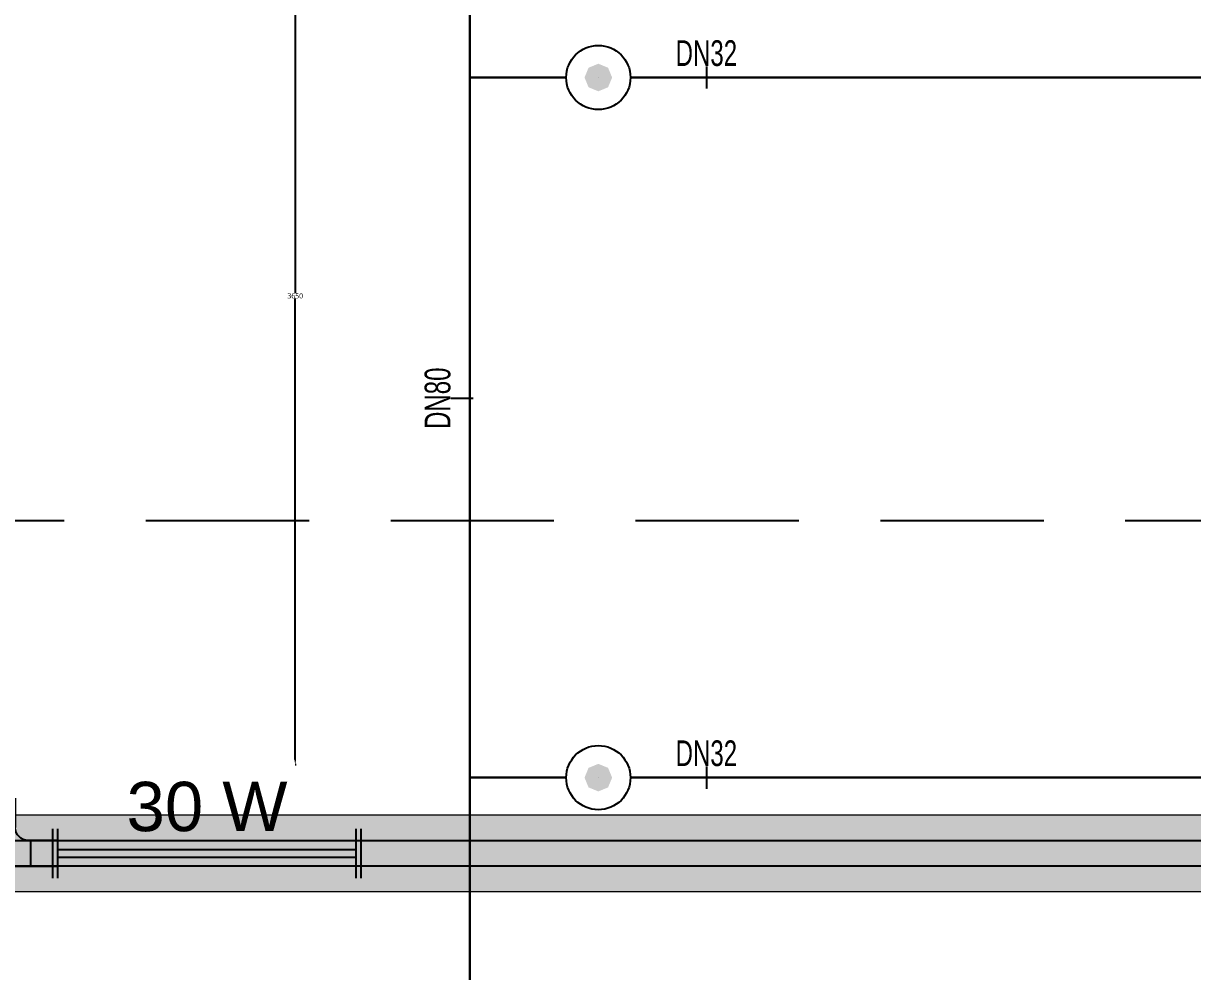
# Model space of a CAD drawing. Header units: millimetres. Extents: x -379292 to 1221486, y 92049 to 447512.
# Drawn here: x -176116 to -171568, y 156064 to 159755 of the extents above; entities that cross this region are included whole.
import ezdxf
from ezdxf.enums import TextEntityAlignment as Align

# ---------------------------------------------------------------- set-up
doc = ezdxf.new("R2010")
doc.units = ezdxf.units.MM
doc.linetypes.add('HIDDEN', pattern=[9.525, 6.35, -3.175])
for name, color, linetype in [('-M-YNGN-BORUID', 7, 'Continuous'), ('-M-YNGN-BORUUZUN', 7, 'Continuous'), ('-M-YNGN-BORUYUK', 7, 'Continuous'), ('-M-YNGN-SPR-YUK', 7, 'Continuous'), ('-M-YNGN-ZON6-CAP-', 7, 'Continuous'), ('-M-YNGN-ZON6-SPR-', 7, 'Continuous'), ('05_SYMBOL', 2, 'Continuous'), ('08_LAMP', 4, 'Continuous'), ('E_CT_ZA', 6, 'Continuous')]:
    doc.layers.add(name, color=color, linetype=linetype)
doc.layers.add('-M-YNGN-SPR-CAPCIZGI', color=188, linetype='Continuous', plot=False)
for name, color, linetype, lineweight in [('-M-YNGN-ZON6', 2, 'SP', 30), ('06_DIM', 8, 'Continuous', 9), ('E_CT_KA', 4, 'Continuous', 9)]:
    doc.layers.add(name, color=color, linetype=linetype, lineweight=lineweight)
doc.styles.add('CIZGI', font='tahoma.ttf', dxfattribs={"width": 0.8, "oblique": 20})
doc.styles.add('HCAD', font='HCAD.SHX', dxfattribs={"width": 0.8, "height": 0.2})
doc.styles.add('PIPESIZE', font='hcad.shx', dxfattribs={"width": 0.8})
doc.styles.add('SPR-NOT', font='romans.shx')
doc.styles.get("Standard").update_dxf_attribs({"font": 'segoeuil.ttf'})
doc.styles.add('YAZI-2', font='arial.ttf', dxfattribs={"height": 2})
doc.linetypes.add('SP', pattern='A,2,-0.1,["SP",CIZGI,S=0.14,R=0.2,X=0,Y=-0.07],-0.255', length=2.355)
doc.dimstyles.new('ntr', dxfattribs={"dimtxt": 20, "dimasz": 20, "dimexe": 0.18, "dimexo": 0.0625, "dimgap": 0.09, "dimtad": 0, "dimtih": 1, "dimtoh": 1, "dimdec": 0, "dimzin": 0, "dimdsep": 46, "dimtxsty": 'Standard', "dimcen": 0.09, "dimadec": 0, "dimazin": 0, "dimtfac": 1, "dimtdec": 0, "dimtix": 1, "dimtofl": 0, "dimtmove": 0, "dimatfit": 0, "dimfxl": 1, "dimtolj": 1, "dimtzin": 0, "dimarcsym": 0})

# ---------------------------------------------------------------- blocks, each defined once
blk = doc.blocks.new('OtoParkBodrumKatMimari')
at = {"layer": '05_SYMBOL', "color": 252, "linetype": 'HIDDEN', "ltscale": 100}
blk.add_lwpolyline([(128500, 57000), (19400, 57000)], dxfattribs=at)
blk = doc.blocks.new('SP-C-UP-12')
at = {"ltscale": 10}
blk.add_line((0, 0), (0, 0), dxfattribs=at)
at = {"color": 1, "linetype": 'Continuous'}
blk.add_circle((0, 0), 12.5, dxfattribs=at)
at = {"ltscale": 10}
for points in [[(-5.37, 0), (-3.8, 3.8), (-3.8, -3.8), (0, 5.37)], [(-3.8, -3.8), (0, 5.37), (0, -5.37), (3.8, 3.8)], [(0, -5.37), (3.8, 3.8), (3.8, -3.8), (5.37, 0)]]:
    blk.add_solid(points, dxfattribs=at)
at = {"layer": '-M-YNGN-SPR-YUK', "style": 'SPR-NOT', "width": 0.5, "flags": 9}
for tag, p in [('YUK', (0, 17.77)), ('CAP', (0, 14.42)), ('TIP', (0.2, 10.78))]:
    blk.add_attdef(tag, text='', height=2.5, dxfattribs=at).set_placement(p, align=Align.MIDDLE_CENTER)
blk = doc.blocks.new('SPRKL100')
at = {"layer": '-M-YNGN-SPR-CAPCIZGI'}
blk.add_line((0, 0.431), (0, -0.431), dxfattribs=at)
at = {"layer": '-M-YNGN-BORUID', "color": 0, "style": 'HCAD', "width": 0.8, "flags": 1}
blk.add_attdef('DIC', text='', height=0.4, dxfattribs=at).set_placement((0, -1.693), align=Align.CENTER)
at = {"layer": '-M-YNGN-BORUUZUN', "color": 0, "style": 'HCAD', "width": 0.7}
blk.add_attdef('BOY', text='', height=0.8, dxfattribs=at).set_placement((0, -1.08), align=Align.CENTER)
at = {"layer": '-M-YNGN-BORUYUK', "color": 6, "style": 'PIPESIZE', "width": 0.8}
blk.add_attdef('YUK', text='', height=0.5, dxfattribs=at).set_placement((0, 1.866), align=Align.CENTER)
at = {"color": 0, "style": 'PIPESIZE', "width": 0.7}
blk.add_attdef('CAP', text='', height=1, dxfattribs=at).set_placement((0, 0.45), align=Align.CENTER)
blk = doc.blocks.new('A$C69E8D8A3')
at = {"layer": '-M-YNGN-ZON6', "ltscale": 500}
for p, q in [((-1888.51, 6524.38), (-1888.51, 3591.88)), ((-1851.01, 5736.88), (-1888.51, 5736.88)), ((-1551.01, 5736.88), (-1826.01, 5736.88)), ((-1851.01, 5464.38), (-1888.51, 5464.38)), ((-1551.01, 5464.38), (-1826.01, 5464.38))]:
    blk.add_line(p, q, dxfattribs=at)
at = {"layer": '-M-YNGN-ZON6-CAP-'}
ref = blk.add_blockref('SPRKL100', (-1796.49, 5736.88), dxfattribs=dict(at, xscale=10, yscale=10, zscale=10))
ref.add_attrib('CAP', 'DN32', dxfattribs={"layer": '0', "color": 0, "height": 10, "style": 'PIPESIZE', "width": 0.7}).set_placement((-1796.49, 5741.38), align=Align.CENTER)
ref = blk.add_blockref('SPRKL100', (-1891.57, 5612.04), dxfattribs=dict(at, xscale=10.00000000000001, yscale=10.00000000000001, zscale=10.00000000000001, rotation=90))
ref.add_attrib('CAP', 'DN80', dxfattribs={"layer": '0', "color": 0, "height": 10, "rotation": 90, "style": 'PIPESIZE', "width": 0.7}).set_placement((-1896.07, 5612.04), align=Align.CENTER)
ref = blk.add_blockref('SPRKL100', (-1796.49, 5464.38), dxfattribs=dict(at, xscale=10, yscale=10, zscale=10))
ref.add_attrib('CAP', 'DN32', dxfattribs={"layer": '0', "color": 0, "height": 10, "style": 'PIPESIZE', "width": 0.7}).set_placement((-1796.49, 5468.88), align=Align.CENTER)
at = {"layer": '-M-YNGN-ZON6-SPR-', "rotation": 180}
for p in [(-1838.51, 5736.88), (-1838.51, 5464.38)]:
    blk.add_blockref('SP-C-UP-12', p, dxfattribs=at)
blk = doc.blocks.new('*U430')
at = {"color": 0}
for p, q in [((264, 264), (-164, 264)), ((-60, 264), (-60, 164)), ((0, 264), (264, 264)), ((160, 264), (160, 164)), ((-164, 164), (-50, 164)), ((264, 164), (150, 164)), ((0, 0), (0, 114)), ((0, 104), (100, 104)), ((100, 0), (100, 114))]:
    blk.add_line(p, q, dxfattribs=at)
for centre, start, end in [((-50, 114), 0, 90), ((150, 114), 90, 180)]:
    blk.add_arc(centre, 50, start, end, dxfattribs=at)
blk = doc.blocks.new('*D525')
at = {"layer": '06_DIM', "color": 0, "lineweight": -2, "ltscale": 25, "transparency": 16777216}
for p, q in [((-175054.9, 160518.8), (-175059, 160518.8)), ((-175058.8, 160498.8), (-175058.8, 158704.2)), ((-175058.8, 156888.8), (-175058.8, 158683.3)), ((-175054.9, 156868.8), (-175059, 156868.8))]:
    blk.add_line(p, q, dxfattribs=at)
at = {"layer": '06_DIM', "color": 0, "transparency": 16777216}
for points in [[(-175055.5, 160498.8), (-175062.2, 160498.8), (-175058.8, 160518.8)], [(-175062.2, 156888.8), (-175055.5, 156888.8), (-175058.8, 156868.8)]]:
    blk.add_solid(points, dxfattribs=at)
at = {"layer": 'Defpoints', "color": 0, "transparency": 16777216}
for p in [(-175054.8, 160518.8), (-175058.8, 156868.8), (-175054.8, 156868.8)]:
    blk.add_point(p, dxfattribs=at)
at = {"layer": '06_DIM', "color": 0, "transparency": 16777216, "insert": (-175058.8, 158693.8), "char_height": 20, "attachment_point": 5}
blk.add_mtext('\\A1;3650', dxfattribs=at)
blk = doc.blocks.new('40 W SIVA ÜSTÜ ETANJ LED 50--')
at = {"layer": '08_LAMP'}
for p, q in [((-625, -100), (-625, 100)), ((-605, -100), (-605, 100)), ((605, -100), (605, 100)), ((625, -100), (625, 100)), ((-605, 15), (605, 15)), ((-605, -15), (605, -15))]:
    blk.add_line(p, q, dxfattribs=at)
at = {"layer": '08_LAMP', "color": 2, "style": 'YAZI-2'}
blk.add_text('30 W', height=200, dxfattribs=at).set_placement((0, 90), align=Align.CENTER)
blk = doc.blocks.new('*U655')
h = blk.add_hatch()
h.set_pattern_fill('ANSI33', color=0, scale=50, angle=1, style=0)
h.paths.add_polyline_path([(-115024.3, 100), (-249.3, 100), (-249.3, 0), (-115024.3, 0)])
at = {"color": 0}
blk.add_lwpolyline([(-115024.3, 100), (-249.3, 100), (-249.3, 0), (-115024.3, 0)], close=True, dxfattribs=at)
at = {"ltscale": 25, "flags": 1}
for tag, p in [('YUKSEKLIK', (-228.6, -148.7)), ('KALINLIK', (-228.6, -213.3))]:
    blk.add_attdef(tag, p, '', height=50, dxfattribs=at)
blk = doc.blocks.new('*U722')
h = blk.add_hatch()
h.set_pattern_fill('ANSI33', color=0, scale=50, angle=1, style=0)
h.paths.add_polyline_path([(-115264.3, 300), (-889.1, 300), (-889.1, 0), (-115264.3, 0)])
at = {"color": 0}
blk.add_lwpolyline([(-115264.3, 300), (-889.1, 300), (-889.1, 0), (-115264.3, 0)], close=True, dxfattribs=at)
at = {"ltscale": 25, "flags": 1}
for tag, p in [('YUKSEKLIK', (-228.6, -148.7)), ('KALINLIK', (-228.6, -213.3))]:
    blk.add_attdef(tag, p, '', height=50, dxfattribs=at)

msp = doc.modelspace()

# ---------------------------------------------------------------- block references
at = {"color": 8}
msp.add_blockref('OtoParkBodrumKatMimari', (-246354.8, 100818.8), dxfattribs=at)

# ---------------------------------------------------------------- next in the draw order: block references
at = {"layer": '-M-YNGN-ZON6', "ltscale": 25, "xscale": 10, "yscale": 10, "zscale": 10}
msp.add_blockref('A$C69E8D8A3', (-155494.7, 102175), dxfattribs=at)
at = {"layer": '08_LAMP', "xscale": 0.96, "yscale": 0.96, "zscale": 0.96}
msp.add_blockref('40 W SIVA ÜSTÜ ETANJ LED 50--', (-175402.1, 156524.1), dxfattribs=at)
at = {"layer": 'E_CT_KA', "rotation": 180}
msp.add_blockref('*U722', (-230494.1, 156674.6), dxfattribs=at)
at = {"layer": 'E_CT_ZA', "color": 2, "xscale": -1, "rotation": 180}
msp.add_blockref('*U430', (-176247.8, 156738.6), dxfattribs=at)
at = {"layer": 'E_CT_ZA', "color": 112, "rotation": 180}
msp.add_blockref('*U655', (-230054.1, 156574.6), dxfattribs=at)

# ---------------------------------------------------------------- next in the draw order: dimensions: what is measured, and where the dimension line sits
at = {"layer": '06_DIM', "ltscale": 25}
dim = msp.add_linear_dim(base=(-175058.8, 156868.8), p1=(-175054.8, 160518.8), p2=(-175054.8, 156868.8), angle=90, dimstyle='ntr', dxfattribs=at)
dim.commit()
dim.dimension.update_dxf_attribs({"geometry": '*D525', "text_midpoint": (-175058.8, 158693.8)})

doc.saveas('drawing.dxf')
